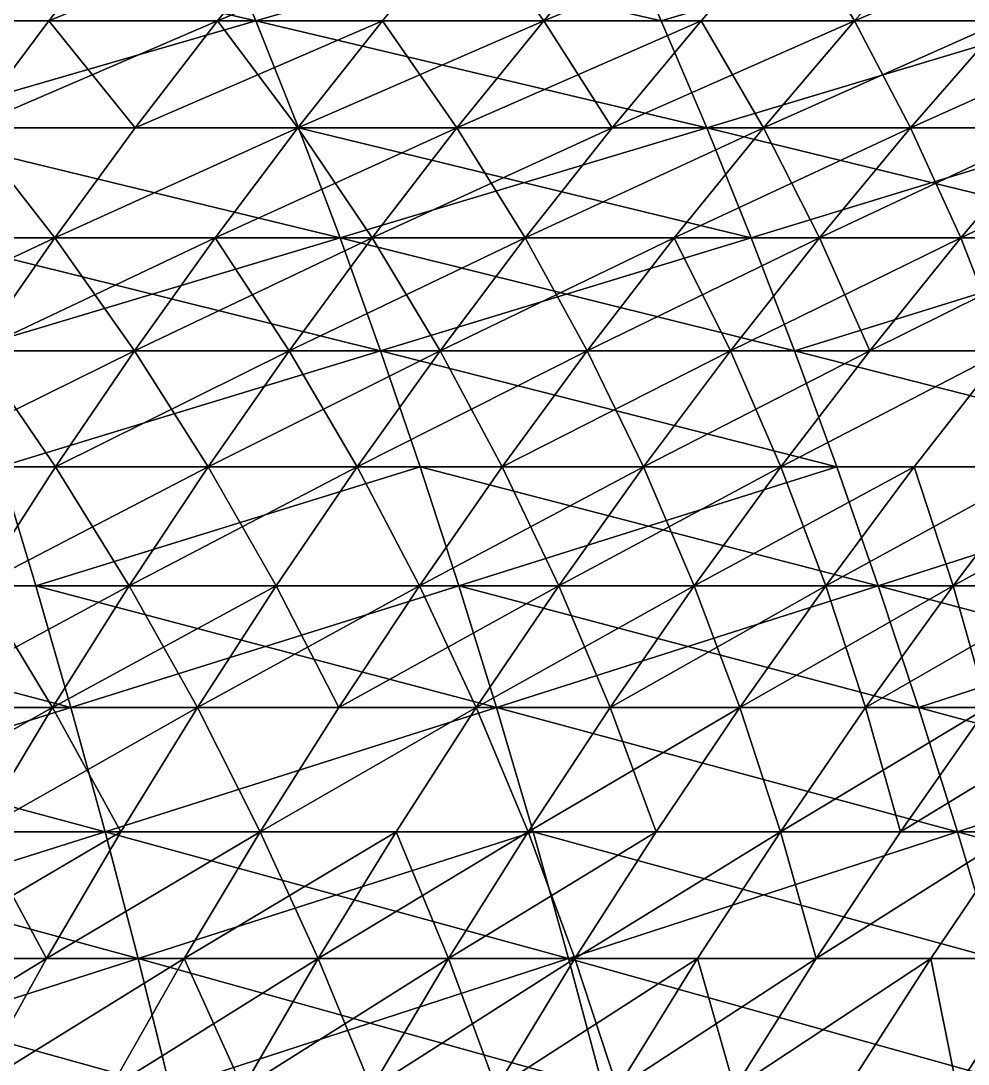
# Model space of a CAD drawing. Header units: millimetres. Extents: x -3250 to 6200, y -3250 to 3250.
# Drawn here: x 4494.5 to 4609.7, y 486 to 612.8 of the extents above; entities that cross this region are included whole.
import ezdxf

# ---------------------------------------------------------------- set-up
doc = ezdxf.new("R2010")
doc.units = ezdxf.units.MM
doc.header["$MEASUREMENT"] = 0
doc.layers.add('MESH_3D', color=2, linetype='CONTINUOUS')

msp = doc.modelspace()

# ---------------------------------------------------------------- linework, layer by layer
at = {"layer": 'MESH_3D'}
for points in [[(4468.44, 625.47, 810.5), (4517.83, 625.47, 827.78), (4473.35, 612.84, 795.86)], [(4523.11, 612.84, 25886.73), (4468.44, 625.47, 25889.5), (4473.35, 612.84, 25904.14)], [(4517.83, 625.47, 25872.22), (4468.44, 625.47, 25889.5), (4523.11, 612.84, 25886.73)], [(4473.35, 612.84, 795.86), (4517.83, 625.47, 827.78), (4523.11, 612.84, 813.27)], [(4476.97, 612.84, 1951.11), (4497.92, 612.84, 1968.25), (4507.84, 625.47, 1956.43)], [(4476.97, 612.84, 1951.11), (4507.84, 625.47, 1956.43), (4486.59, 625.47, 1939.04)], [(4497.92, 612.84, 1968.25), (4518.44, 612.84, 1985.91), (4528.65, 625.47, 1974.33)], [(4497.92, 612.84, 1968.25), (4528.65, 625.47, 1974.33), (4507.84, 625.47, 1956.43)], [(4517.83, 625.47, 827.78), (4566.77, 625.47, 846.29), (4572.41, 612.84, 831.92)], [(4517.83, 625.47, 827.78), (4572.41, 612.84, 831.92), (4523.11, 612.84, 813.27)], [(4566.77, 625.47, 25853.71), (4517.83, 625.47, 25872.22), (4523.11, 612.84, 25886.73)], [(4518.44, 612.84, 1985.91), (4549.01, 625.47, 1992.76), (4528.65, 625.47, 1974.33)], [(4518.44, 612.84, 1985.91), (4538.51, 612.84, 2004.07), (4549.01, 625.47, 1992.76)], [(4566.77, 625.47, 25853.71), (4523.11, 612.84, 25886.73), (4572.41, 612.84, 25868.08)], [(4538.51, 612.84, 2004.07), (4558.12, 612.84, 2022.73), (4549.01, 625.47, 1992.76)], [(4549.01, 625.47, 1992.76), (4558.12, 612.84, 2022.73), (4568.9, 625.47, 2011.68)], [(4558.12, 612.84, 2022.73), (4588.32, 625.47, 2031.1), (4568.9, 625.47, 2011.68)], [(4558.12, 612.84, 2022.73), (4577.27, 612.84, 2041.88), (4588.32, 625.47, 2031.1)], [(4566.77, 625.47, 846.29), (4621.24, 612.84, 851.79), (4572.41, 612.84, 831.92)], [(4566.77, 625.47, 846.29), (4615.24, 625.47, 866.01), (4621.24, 612.84, 851.79)], [(4615.24, 625.47, 25833.99), (4566.77, 625.47, 25853.71), (4572.41, 612.84, 25868.08)], [(4615.24, 625.47, 25833.99), (4572.41, 612.84, 25868.08), (4621.24, 612.84, 25848.21)], [(4577.27, 612.84, 2041.88), (4595.93, 612.84, 2061.49), (4588.32, 625.47, 2031.1)], [(4588.32, 625.47, 2031.1), (4595.93, 612.84, 2061.49), (4607.24, 625.47, 2050.99)], [(4595.93, 612.84, 2061.49), (4625.67, 625.47, 2071.35), (4607.24, 625.47, 2050.99)], [(4595.93, 612.84, 2061.49), (4614.09, 612.84, 2081.56), (4625.67, 625.47, 2071.35)], [(4473.35, 612.84, 795.86), (4523.11, 612.84, 813.27), (4478.17, 599.82, 781.53)], [(4523.11, 612.84, 25886.73), (4473.35, 612.84, 25904.14), (4478.17, 599.82, 25918.47)], [(4476.97, 612.84, 1951.11), (4488.2, 599.82, 1979.83), (4497.92, 612.84, 1968.25)], [(4488.2, 599.82, 24720.17), (4476.97, 612.84, 24748.89), (4497.92, 612.84, 24731.75)], [(4478.17, 599.82, 781.53), (4523.11, 612.84, 813.27), (4528.28, 599.82, 799.07)], [(4523.11, 612.84, 25886.73), (4478.17, 599.82, 25918.47), (4528.28, 599.82, 25900.93)], [(4488.2, 599.82, 1979.83), (4518.44, 612.84, 1985.91), (4497.92, 612.84, 1968.25)], [(4488.2, 599.82, 1979.83), (4508.43, 599.82, 1997.25), (4518.44, 612.84, 1985.91)], [(4508.43, 599.82, 24702.75), (4488.2, 599.82, 24720.17), (4497.92, 612.84, 24731.75)], [(4508.43, 599.82, 24702.75), (4497.92, 612.84, 24731.75), (4518.44, 612.84, 24714.09)], [(4508.43, 599.82, 1997.25), (4528.23, 599.82, 2015.16), (4538.51, 612.84, 2004.07)], [(4508.43, 599.82, 1997.25), (4538.51, 612.84, 2004.07), (4518.44, 612.84, 1985.91)], [(4528.23, 599.82, 24684.84), (4508.43, 599.82, 24702.75), (4518.44, 612.84, 24714.09)], [(4528.23, 599.82, 24684.84), (4518.44, 612.84, 24714.09), (4538.51, 612.84, 24695.93)], [(4523.11, 612.84, 813.27), (4577.94, 599.82, 817.85), (4528.28, 599.82, 799.07)], [(4523.11, 612.84, 813.27), (4572.41, 612.84, 831.92), (4577.94, 599.82, 817.85)], [(4577.94, 599.82, 25882.15), (4523.11, 612.84, 25886.73), (4528.28, 599.82, 25900.93)], [(4572.41, 612.84, 25868.08), (4523.11, 612.84, 25886.73), (4577.94, 599.82, 25882.15)], [(4528.23, 599.82, 2015.16), (4547.57, 599.82, 2033.56), (4558.12, 612.84, 2022.73)], [(4528.23, 599.82, 2015.16), (4558.12, 612.84, 2022.73), (4538.51, 612.84, 2004.07)], [(4547.57, 599.82, 24666.44), (4528.23, 599.82, 24684.84), (4538.51, 612.84, 24695.93)], [(4547.57, 599.82, 24666.44), (4538.51, 612.84, 24695.93), (4558.12, 612.84, 24677.27)], [(4547.57, 599.82, 2033.56), (4577.27, 612.84, 2041.88), (4558.12, 612.84, 2022.73)], [(4547.57, 599.82, 2033.56), (4566.44, 599.82, 2052.43), (4577.27, 612.84, 2041.88)], [(4566.44, 599.82, 24647.57), (4547.57, 599.82, 24666.44), (4558.12, 612.84, 24677.27)], [(4566.44, 599.82, 24647.57), (4558.12, 612.84, 24677.27), (4577.27, 612.84, 24658.12)], [(4566.44, 599.82, 2052.43), (4584.84, 599.82, 2071.77), (4577.27, 612.84, 2041.88)], [(4595.93, 612.84, 24638.51), (4566.44, 599.82, 24647.57), (4577.27, 612.84, 24658.12)], [(4584.84, 599.82, 24628.23), (4566.44, 599.82, 24647.57), (4595.93, 612.84, 24638.51)], [(4572.41, 612.84, 831.92), (4621.24, 612.84, 851.79), (4577.94, 599.82, 817.85)], [(4621.24, 612.84, 25848.21), (4572.41, 612.84, 25868.08), (4577.94, 599.82, 25882.15)], [(4577.27, 612.84, 2041.88), (4584.84, 599.82, 2071.77), (4595.93, 612.84, 2061.49)], [(4577.94, 599.82, 817.85), (4621.24, 612.84, 851.79), (4627.11, 599.82, 837.86)], [(4621.24, 612.84, 25848.21), (4577.94, 599.82, 25882.15), (4627.11, 599.82, 25862.14)], [(4584.84, 599.82, 2071.77), (4614.09, 612.84, 2081.56), (4595.93, 612.84, 2061.49)], [(4584.84, 599.82, 2071.77), (4602.75, 599.82, 2091.57), (4614.09, 612.84, 2081.56)], [(4602.75, 599.82, 24608.43), (4584.84, 599.82, 24628.23), (4595.93, 612.84, 24638.51)], [(4602.75, 599.82, 24608.43), (4595.93, 612.84, 24638.51), (4614.09, 612.84, 24618.44)], [(4602.75, 599.82, 2091.57), (4631.75, 612.84, 2102.08), (4614.09, 612.84, 2081.56)], [(4602.75, 599.82, 2091.57), (4620.17, 599.82, 2111.8), (4631.75, 612.84, 2102.08)], [(4620.17, 599.82, 24588.2), (4602.75, 599.82, 24608.43), (4614.09, 612.84, 24618.44)], [(4478.17, 599.82, 781.53), (4533.34, 586.44, 785.17), (4482.88, 586.44, 767.51)], [(4478.17, 599.82, 781.53), (4528.28, 599.82, 799.07), (4533.34, 586.44, 785.17)], [(4533.34, 586.44, 25914.83), (4478.17, 599.82, 25918.47), (4482.88, 586.44, 25932.49)], [(4528.28, 599.82, 25900.93), (4478.17, 599.82, 25918.47), (4533.34, 586.44, 25914.83)], [(4478.69, 586.44, 1991.16), (4498.65, 586.44, 2008.33), (4488.2, 599.82, 1979.83)], [(4498.65, 586.44, 24691.67), (4478.69, 586.44, 24708.84), (4488.2, 599.82, 24720.17)], [(4488.2, 599.82, 1979.83), (4498.65, 586.44, 2008.33), (4508.43, 599.82, 1997.25)], [(4498.65, 586.44, 24691.67), (4488.2, 599.82, 24720.17), (4508.43, 599.82, 24702.75)], [(4498.65, 586.44, 2008.33), (4518.17, 586.44, 2026), (4528.23, 599.82, 2015.16)], [(4498.65, 586.44, 2008.33), (4528.23, 599.82, 2015.16), (4508.43, 599.82, 1997.25)], [(4528.23, 599.82, 24684.84), (4498.65, 586.44, 24691.67), (4508.43, 599.82, 24702.75)], [(4518.17, 586.44, 24674), (4498.65, 586.44, 24691.67), (4528.23, 599.82, 24684.84)], [(4518.17, 586.44, 2026), (4547.57, 599.82, 2033.56), (4528.23, 599.82, 2015.16)], [(4518.17, 586.44, 2026), (4537.24, 586.44, 2044.14), (4547.57, 599.82, 2033.56)], [(4537.24, 586.44, 24655.86), (4518.17, 586.44, 24674), (4528.23, 599.82, 24684.84)], [(4537.24, 586.44, 24655.86), (4528.23, 599.82, 24684.84), (4547.57, 599.82, 24666.44)], [(4528.28, 599.82, 799.07), (4577.94, 599.82, 817.85), (4583.34, 586.44, 804.08)], [(4528.28, 599.82, 799.07), (4583.34, 586.44, 804.08), (4533.34, 586.44, 785.17)], [(4577.94, 599.82, 25882.15), (4528.28, 599.82, 25900.93), (4533.34, 586.44, 25914.83)], [(4577.94, 599.82, 25882.15), (4533.34, 586.44, 25914.83), (4583.34, 586.44, 25895.92)], [(4537.24, 586.44, 2044.14), (4555.86, 586.44, 2062.76), (4547.57, 599.82, 2033.56)], [(4566.44, 599.82, 24647.57), (4537.24, 586.44, 24655.86), (4547.57, 599.82, 24666.44)], [(4555.86, 586.44, 24637.24), (4537.24, 586.44, 24655.86), (4566.44, 599.82, 24647.57)], [(4547.57, 599.82, 2033.56), (4555.86, 586.44, 2062.76), (4566.44, 599.82, 2052.43)], [(4555.86, 586.44, 2062.76), (4584.84, 599.82, 2071.77), (4566.44, 599.82, 2052.43)], [(4555.86, 586.44, 2062.76), (4574, 586.44, 2081.83), (4584.84, 599.82, 2071.77)], [(4584.84, 599.82, 24628.23), (4555.86, 586.44, 24637.24), (4566.44, 599.82, 24647.57)], [(4574, 586.44, 24618.17), (4555.86, 586.44, 24637.24), (4584.84, 599.82, 24628.23)], [(4574, 586.44, 2081.83), (4602.75, 599.82, 2091.57), (4584.84, 599.82, 2071.77)], [(4574, 586.44, 2081.83), (4591.67, 586.44, 2101.35), (4602.75, 599.82, 2091.57)], [(4591.67, 586.44, 24598.65), (4574, 586.44, 24618.17), (4584.84, 599.82, 24628.23)], [(4577.94, 599.82, 817.85), (4627.11, 599.82, 837.86), (4632.86, 586.44, 824.23)], [(4577.94, 599.82, 817.85), (4632.86, 586.44, 824.23), (4583.34, 586.44, 804.08)], [(4627.11, 599.82, 25862.14), (4577.94, 599.82, 25882.15), (4583.34, 586.44, 25895.92)], [(4627.11, 599.82, 25862.14), (4583.34, 586.44, 25895.92), (4632.86, 586.44, 25875.77)], [(4591.67, 586.44, 24598.65), (4584.84, 599.82, 24628.23), (4602.75, 599.82, 24608.43)], [(4591.67, 586.44, 2101.35), (4608.84, 586.44, 2121.31), (4602.75, 599.82, 2091.57)], [(4620.17, 599.82, 24588.2), (4591.67, 586.44, 24598.65), (4602.75, 599.82, 24608.43)], [(4608.84, 586.44, 24578.69), (4591.67, 586.44, 24598.65), (4620.17, 599.82, 24588.2)], [(4602.75, 599.82, 2091.57), (4608.84, 586.44, 2121.31), (4620.17, 599.82, 2111.8)], [(4608.84, 586.44, 2121.31), (4637.07, 599.82, 2132.46), (4620.17, 599.82, 2111.8)], [(4608.84, 586.44, 2121.31), (4625.51, 586.44, 2141.68), (4637.07, 599.82, 2132.46)], [(4625.51, 586.44, 24558.32), (4608.84, 586.44, 24578.69), (4620.17, 599.82, 24588.2)], [(4469.41, 572.69, 2002.23), (4489.09, 572.69, 2019.17), (4498.65, 586.44, 2008.33)], [(4469.41, 572.69, 2002.23), (4498.65, 586.44, 2008.33), (4478.69, 586.44, 1991.16)], [(4489.09, 572.69, 24680.83), (4478.69, 586.44, 24708.84), (4498.65, 586.44, 24691.67)], [(4482.88, 586.44, 767.51), (4538.28, 572.69, 771.59), (4487.48, 572.69, 753.81)], [(4482.88, 586.44, 767.51), (4533.34, 586.44, 785.17), (4538.28, 572.69, 771.59)], [(4533.34, 586.44, 25914.83), (4482.88, 586.44, 25932.49), (4487.48, 572.69, 25946.19)], [(4533.34, 586.44, 25914.83), (4487.48, 572.69, 25946.19), (4538.28, 572.69, 25928.41)], [(4489.09, 572.69, 2019.17), (4518.17, 586.44, 2026), (4498.65, 586.44, 2008.33)], [(4489.09, 572.69, 2019.17), (4508.34, 572.69, 2036.59), (4518.17, 586.44, 2026)], [(4508.34, 572.69, 24663.41), (4489.09, 572.69, 24680.83), (4498.65, 586.44, 24691.67)], [(4508.34, 572.69, 24663.41), (4498.65, 586.44, 24691.67), (4518.17, 586.44, 24674)], [(4508.34, 572.69, 2036.59), (4537.24, 586.44, 2044.14), (4518.17, 586.44, 2026)], [(4508.34, 572.69, 2036.59), (4527.15, 572.69, 2054.49), (4537.24, 586.44, 2044.14)], [(4527.15, 572.69, 24645.51), (4508.34, 572.69, 24663.41), (4518.17, 586.44, 24674)], [(4527.15, 572.69, 24645.51), (4518.17, 586.44, 24674), (4537.24, 586.44, 24655.86)], [(4527.15, 572.69, 2054.49), (4555.86, 586.44, 2062.76), (4537.24, 586.44, 2044.14)], [(4527.15, 572.69, 2054.49), (4545.51, 572.69, 2072.85), (4555.86, 586.44, 2062.76)], [(4545.51, 572.69, 24627.15), (4527.15, 572.69, 24645.51), (4537.24, 586.44, 24655.86)], [(4533.34, 586.44, 785.17), (4583.34, 586.44, 804.08), (4588.62, 572.69, 790.63)], [(4533.34, 586.44, 785.17), (4588.62, 572.69, 790.63), (4538.28, 572.69, 771.59)], [(4583.34, 586.44, 25895.92), (4533.34, 586.44, 25914.83), (4538.28, 572.69, 25928.41)], [(4545.51, 572.69, 24627.15), (4537.24, 586.44, 24655.86), (4555.86, 586.44, 24637.24)], [(4583.34, 586.44, 25895.92), (4538.28, 572.69, 25928.41), (4588.62, 572.69, 25909.37)], [(4545.51, 572.69, 2072.85), (4574, 586.44, 2081.83), (4555.86, 586.44, 2062.76)], [(4545.51, 572.69, 2072.85), (4563.41, 572.69, 2091.66), (4574, 586.44, 2081.83)], [(4563.41, 572.69, 24608.34), (4545.51, 572.69, 24627.15), (4555.86, 586.44, 24637.24)], [(4563.41, 572.69, 24608.34), (4555.86, 586.44, 24637.24), (4574, 586.44, 24618.17)], [(4563.41, 572.69, 2091.66), (4591.67, 586.44, 2101.35), (4574, 586.44, 2081.83)], [(4563.41, 572.69, 2091.66), (4580.83, 572.69, 2110.91), (4591.67, 586.44, 2101.35)], [(4580.83, 572.69, 24589.09), (4563.41, 572.69, 24608.34), (4574, 586.44, 24618.17)], [(4580.83, 572.69, 24589.09), (4574, 586.44, 24618.17), (4591.67, 586.44, 24598.65)], [(4580.83, 572.69, 2110.91), (4597.77, 572.69, 2130.59), (4608.84, 586.44, 2121.31)], [(4580.83, 572.69, 2110.91), (4608.84, 586.44, 2121.31), (4591.67, 586.44, 2101.35)], [(4597.77, 572.69, 24569.41), (4580.83, 572.69, 24589.09), (4591.67, 586.44, 24598.65)], [(4583.34, 586.44, 804.08), (4632.86, 586.44, 824.23), (4588.62, 572.69, 790.63)], [(4632.86, 586.44, 25875.77), (4583.34, 586.44, 25895.92), (4588.62, 572.69, 25909.37)], [(4588.62, 572.69, 790.63), (4632.86, 586.44, 824.23), (4638.47, 572.69, 810.91)], [(4632.86, 586.44, 25875.77), (4588.62, 572.69, 25909.37), (4638.47, 572.69, 25889.09)], [(4597.77, 572.69, 24569.41), (4591.67, 586.44, 24598.65), (4608.84, 586.44, 24578.69)], [(4597.77, 572.69, 2130.59), (4625.51, 586.44, 2141.68), (4608.84, 586.44, 2121.31)], [(4597.77, 572.69, 2130.59), (4614.21, 572.69, 2150.69), (4625.51, 586.44, 2141.68)], [(4614.21, 572.69, 24549.31), (4597.77, 572.69, 24569.41), (4608.84, 586.44, 24578.69)], [(4614.21, 572.69, 24549.31), (4608.84, 586.44, 24578.69), (4625.51, 586.44, 24558.32)], [(4479.75, 558.59, 2029.74), (4498.75, 558.59, 2046.93), (4489.09, 572.69, 2019.17)], [(4508.34, 572.69, 24663.41), (4479.75, 558.59, 24670.26), (4489.09, 572.69, 24680.83)], [(4498.75, 558.59, 24653.07), (4479.75, 558.59, 24670.26), (4508.34, 572.69, 24663.41)], [(4487.48, 572.69, 753.81), (4538.28, 572.69, 771.59), (4491.97, 558.59, 740.44)], [(4538.28, 572.69, 25928.41), (4487.48, 572.69, 25946.19), (4491.97, 558.59, 25959.56)], [(4489.09, 572.69, 2019.17), (4498.75, 558.59, 2046.93), (4508.34, 572.69, 2036.59)], [(4491.97, 558.59, 740.44), (4538.28, 572.69, 771.59), (4543.1, 558.59, 758.34)], [(4538.28, 572.69, 25928.41), (4491.97, 558.59, 25959.56), (4543.1, 558.59, 25941.66)], [(4498.75, 558.59, 2046.93), (4527.15, 572.69, 2054.49), (4508.34, 572.69, 2036.59)], [(4498.75, 558.59, 2046.93), (4517.3, 558.59, 2064.59), (4527.15, 572.69, 2054.49)], [(4517.3, 558.59, 24635.41), (4498.75, 558.59, 24653.07), (4508.34, 572.69, 24663.41)], [(4517.3, 558.59, 24635.41), (4508.34, 572.69, 24663.41), (4527.15, 572.69, 24645.51)], [(4517.3, 558.59, 2064.59), (4535.41, 558.59, 2082.7), (4527.15, 572.69, 2054.49)], [(4545.51, 572.69, 24627.15), (4517.3, 558.59, 24635.41), (4527.15, 572.69, 24645.51)], [(4535.41, 558.59, 24617.3), (4517.3, 558.59, 24635.41), (4545.51, 572.69, 24627.15)], [(4527.15, 572.69, 2054.49), (4535.41, 558.59, 2082.7), (4545.51, 572.69, 2072.85)], [(4535.41, 558.59, 2082.7), (4553.07, 558.59, 2101.25), (4545.51, 572.69, 2072.85)], [(4563.41, 572.69, 24608.34), (4535.41, 558.59, 24617.3), (4545.51, 572.69, 24627.15)], [(4553.07, 558.59, 24598.75), (4535.41, 558.59, 24617.3), (4563.41, 572.69, 24608.34)], [(4538.28, 572.69, 771.59), (4593.77, 558.59, 777.5), (4543.1, 558.59, 758.34)], [(4538.28, 572.69, 771.59), (4588.62, 572.69, 790.63), (4593.77, 558.59, 777.5)], [(4593.77, 558.59, 25922.5), (4538.28, 572.69, 25928.41), (4543.1, 558.59, 25941.66)], [(4588.62, 572.69, 25909.37), (4538.28, 572.69, 25928.41), (4593.77, 558.59, 25922.5)], [(4545.51, 572.69, 2072.85), (4553.07, 558.59, 2101.25), (4563.41, 572.69, 2091.66)], [(4553.07, 558.59, 2101.25), (4570.26, 558.59, 2120.25), (4580.83, 572.69, 2110.91)], [(4553.07, 558.59, 2101.25), (4580.83, 572.69, 2110.91), (4563.41, 572.69, 2091.66)], [(4570.26, 558.59, 24579.75), (4553.07, 558.59, 24598.75), (4563.41, 572.69, 24608.34)], [(4570.26, 558.59, 24579.75), (4563.41, 572.69, 24608.34), (4580.83, 572.69, 24589.09)], [(4570.26, 558.59, 2120.25), (4586.96, 558.59, 2139.66), (4580.83, 572.69, 2110.91)], [(4597.77, 572.69, 24569.41), (4570.26, 558.59, 24579.75), (4580.83, 572.69, 24589.09)], [(4586.96, 558.59, 24560.34), (4570.26, 558.59, 24579.75), (4597.77, 572.69, 24569.41)], [(4580.83, 572.69, 2110.91), (4586.96, 558.59, 2139.66), (4597.77, 572.69, 2130.59)], [(4586.96, 558.59, 2139.66), (4603.18, 558.59, 2159.48), (4614.21, 572.69, 2150.69)], [(4586.96, 558.59, 2139.66), (4614.21, 572.69, 2150.69), (4597.77, 572.69, 2130.59)], [(4614.21, 572.69, 24549.31), (4586.96, 558.59, 24560.34), (4597.77, 572.69, 24569.41)], [(4603.18, 558.59, 24540.52), (4586.96, 558.59, 24560.34), (4614.21, 572.69, 24549.31)], [(4588.62, 572.69, 790.63), (4643.95, 558.59, 797.91), (4593.77, 558.59, 777.5)], [(4588.62, 572.69, 790.63), (4638.47, 572.69, 810.91), (4643.95, 558.59, 797.91)], [(4643.95, 558.59, 25902.09), (4588.62, 572.69, 25909.37), (4593.77, 558.59, 25922.5)], [(4638.47, 572.69, 25889.09), (4588.62, 572.69, 25909.37), (4643.95, 558.59, 25902.09)], [(4603.18, 558.59, 2159.48), (4618.9, 558.59, 2179.71), (4614.21, 572.69, 2150.69)], [(4618.9, 558.59, 24520.29), (4603.18, 558.59, 24540.52), (4614.21, 572.69, 24549.31)], [(4444.46, 544.14, 710.7), (4491.97, 558.59, 740.44), (4496.35, 544.14, 727.41)], [(4491.97, 558.59, 25959.56), (4444.46, 544.14, 25989.3), (4496.35, 544.14, 25972.59)], [(4479.75, 558.59, 2029.74), (4489.39, 544.14, 2057.01), (4498.75, 558.59, 2046.93)], [(4489.39, 544.14, 24642.99), (4479.75, 558.59, 24670.26), (4498.75, 558.59, 24653.07)], [(4489.39, 544.14, 2057.01), (4507.7, 544.14, 2074.43), (4517.3, 558.59, 2064.59)], [(4489.39, 544.14, 2057.01), (4517.3, 558.59, 2064.59), (4498.75, 558.59, 2046.93)], [(4507.7, 544.14, 24625.57), (4489.39, 544.14, 24642.99), (4498.75, 558.59, 24653.07)], [(4491.97, 558.59, 740.44), (4543.1, 558.59, 758.34), (4496.35, 544.14, 727.41)], [(4543.1, 558.59, 25941.66), (4491.97, 558.59, 25959.56), (4496.35, 544.14, 25972.59)], [(4496.35, 544.14, 727.41), (4543.1, 558.59, 758.34), (4547.81, 544.14, 745.42)], [(4543.1, 558.59, 25941.66), (4496.35, 544.14, 25972.59), (4547.81, 544.14, 25954.58)], [(4507.7, 544.14, 24625.57), (4498.75, 558.59, 24653.07), (4517.3, 558.59, 24635.41)], [(4507.7, 544.14, 2074.43), (4535.41, 558.59, 2082.7), (4517.3, 558.59, 2064.59)], [(4507.7, 544.14, 2074.43), (4525.57, 544.14, 2092.3), (4535.41, 558.59, 2082.7)], [(4525.57, 544.14, 24607.7), (4507.7, 544.14, 24625.57), (4517.3, 558.59, 24635.41)], [(4525.57, 544.14, 24607.7), (4517.3, 558.59, 24635.41), (4535.41, 558.59, 24617.3)], [(4525.57, 544.14, 2092.3), (4542.99, 544.14, 2110.61), (4535.41, 558.59, 2082.7)], [(4542.99, 544.14, 24589.39), (4525.57, 544.14, 24607.7), (4535.41, 558.59, 24617.3)], [(4535.41, 558.59, 2082.7), (4542.99, 544.14, 2110.61), (4553.07, 558.59, 2101.25)], [(4542.99, 544.14, 24589.39), (4535.41, 558.59, 24617.3), (4553.07, 558.59, 24598.75)], [(4542.99, 544.14, 2110.61), (4559.95, 544.14, 2129.34), (4570.26, 558.59, 2120.25)], [(4542.99, 544.14, 2110.61), (4570.26, 558.59, 2120.25), (4553.07, 558.59, 2101.25)], [(4559.95, 544.14, 24570.66), (4542.99, 544.14, 24589.39), (4553.07, 558.59, 24598.75)], [(4543.1, 558.59, 758.34), (4598.8, 544.14, 764.7), (4547.81, 544.14, 745.42)], [(4543.1, 558.59, 758.34), (4593.77, 558.59, 777.5), (4598.8, 544.14, 764.7)], [(4593.77, 558.59, 25922.5), (4543.1, 558.59, 25941.66), (4547.81, 544.14, 25954.58)], [(4593.77, 558.59, 25922.5), (4547.81, 544.14, 25954.58), (4598.8, 544.14, 25935.3)], [(4559.95, 544.14, 24570.66), (4553.07, 558.59, 24598.75), (4570.26, 558.59, 24579.75)], [(4559.95, 544.14, 2129.34), (4576.43, 544.14, 2148.5), (4586.96, 558.59, 2139.66)], [(4559.95, 544.14, 2129.34), (4586.96, 558.59, 2139.66), (4570.26, 558.59, 2120.25)], [(4576.43, 544.14, 24551.5), (4559.95, 544.14, 24570.66), (4570.26, 558.59, 24579.75)], [(4576.43, 544.14, 24551.5), (4570.26, 558.59, 24579.75), (4586.96, 558.59, 24560.34)], [(4576.43, 544.14, 2148.5), (4592.43, 544.14, 2168.06), (4603.18, 558.59, 2159.48)], [(4576.43, 544.14, 2148.5), (4603.18, 558.59, 2159.48), (4586.96, 558.59, 2139.66)], [(4592.43, 544.14, 24531.94), (4576.43, 544.14, 24551.5), (4586.96, 558.59, 24560.34)], [(4592.43, 544.14, 24531.94), (4586.96, 558.59, 24560.34), (4603.18, 558.59, 24540.52)], [(4592.43, 544.14, 2168.06), (4618.9, 558.59, 2179.71), (4603.18, 558.59, 2159.48)], [(4592.43, 544.14, 2168.06), (4607.94, 544.14, 2188.01), (4618.9, 558.59, 2179.71)], [(4607.94, 544.14, 24511.99), (4592.43, 544.14, 24531.94), (4603.18, 558.59, 24540.52)], [(4593.77, 558.59, 777.5), (4643.95, 558.59, 797.91), (4598.8, 544.14, 764.7)], [(4643.95, 558.59, 25902.09), (4593.77, 558.59, 25922.5), (4598.8, 544.14, 25935.3)], [(4598.8, 544.14, 764.7), (4643.95, 558.59, 797.91), (4649.29, 544.14, 785.25)], [(4643.95, 558.59, 25902.09), (4598.8, 544.14, 25935.3), (4649.29, 544.14, 25914.75)], [(4607.94, 544.14, 24511.99), (4603.18, 558.59, 24540.52), (4618.9, 558.59, 24520.29)], [(4607.94, 544.14, 2188.01), (4634.11, 558.59, 2200.32), (4618.9, 558.59, 2179.71)], [(4607.94, 544.14, 2188.01), (4622.95, 544.14, 2208.34), (4634.11, 558.59, 2200.32)], [(4622.95, 544.14, 24491.66), (4607.94, 544.14, 24511.99), (4618.9, 558.59, 24520.29)], [(4444.46, 544.14, 710.7), (4500.61, 529.35, 714.73), (4448.41, 529.35, 697.91)], [(4444.46, 544.14, 710.7), (4496.35, 544.14, 727.41), (4500.61, 529.35, 714.73)], [(4500.61, 529.35, 25985.27), (4444.46, 544.14, 25989.3), (4448.41, 529.35, 26002.09)], [(4496.35, 544.14, 25972.59), (4444.46, 544.14, 25989.3), (4500.61, 529.35, 25985.27)], [(4480.29, 529.35, 2066.82), (4498.36, 529.35, 2084.01), (4507.7, 544.14, 2074.43)], [(4480.29, 529.35, 2066.82), (4507.7, 544.14, 2074.43), (4489.39, 544.14, 2057.01)], [(4498.36, 529.35, 24615.99), (4480.29, 529.35, 24633.18), (4489.39, 544.14, 24642.99)], [(4498.36, 529.35, 24615.99), (4489.39, 544.14, 24642.99), (4507.7, 544.14, 24625.57)], [(4496.35, 544.14, 727.41), (4547.81, 544.14, 745.42), (4552.38, 529.35, 732.84)], [(4496.35, 544.14, 727.41), (4552.38, 529.35, 732.84), (4500.61, 529.35, 714.73)], [(4547.81, 544.14, 25954.58), (4496.35, 544.14, 25972.59), (4500.61, 529.35, 25985.27)], [(4498.36, 529.35, 2084.01), (4515.99, 529.35, 2101.64), (4507.7, 544.14, 2074.43)], [(4525.57, 544.14, 24607.7), (4498.36, 529.35, 24615.99), (4507.7, 544.14, 24625.57)], [(4515.99, 529.35, 24598.36), (4498.36, 529.35, 24615.99), (4525.57, 544.14, 24607.7)], [(4547.81, 544.14, 25954.58), (4500.61, 529.35, 25985.27), (4552.38, 529.35, 25967.16)], [(4507.7, 544.14, 2074.43), (4515.99, 529.35, 2101.64), (4525.57, 544.14, 2092.3)], [(4515.99, 529.35, 2101.64), (4542.99, 544.14, 2110.61), (4525.57, 544.14, 2092.3)], [(4515.99, 529.35, 2101.64), (4533.18, 529.35, 2119.71), (4542.99, 544.14, 2110.61)], [(4533.18, 529.35, 24580.29), (4515.99, 529.35, 24598.36), (4525.57, 544.14, 24607.7)], [(4533.18, 529.35, 24580.29), (4525.57, 544.14, 24607.7), (4542.99, 544.14, 24589.39)], [(4533.18, 529.35, 2119.71), (4559.95, 544.14, 2129.34), (4542.99, 544.14, 2110.61)], [(4533.18, 529.35, 2119.71), (4549.91, 529.35, 2138.2), (4559.95, 544.14, 2129.34)], [(4549.91, 529.35, 24561.8), (4533.18, 529.35, 24580.29), (4542.99, 544.14, 24589.39)], [(4549.91, 529.35, 24561.8), (4542.99, 544.14, 24589.39), (4559.95, 544.14, 24570.66)], [(4547.81, 544.14, 745.42), (4598.8, 544.14, 764.7), (4603.69, 529.35, 752.24)], [(4547.81, 544.14, 745.42), (4603.69, 529.35, 752.24), (4552.38, 529.35, 732.84)], [(4598.8, 544.14, 25935.3), (4547.81, 544.14, 25954.58), (4552.38, 529.35, 25967.16)], [(4549.91, 529.35, 2138.2), (4566.18, 529.35, 2157.1), (4559.95, 544.14, 2129.34)], [(4576.43, 544.14, 24551.5), (4549.91, 529.35, 24561.8), (4559.95, 544.14, 24570.66)], [(4566.18, 529.35, 24542.9), (4549.91, 529.35, 24561.8), (4576.43, 544.14, 24551.5)], [(4598.8, 544.14, 25935.3), (4552.38, 529.35, 25967.16), (4603.69, 529.35, 25947.76)], [(4559.95, 544.14, 2129.34), (4566.18, 529.35, 2157.1), (4576.43, 544.14, 2148.5)], [(4566.18, 529.35, 2157.1), (4592.43, 544.14, 2168.06), (4576.43, 544.14, 2148.5)], [(4566.18, 529.35, 2157.1), (4581.97, 529.35, 2176.4), (4592.43, 544.14, 2168.06)], [(4581.97, 529.35, 24523.6), (4566.18, 529.35, 24542.9), (4576.43, 544.14, 24551.5)], [(4581.97, 529.35, 24523.6), (4576.43, 544.14, 24551.5), (4592.43, 544.14, 24531.94)], [(4581.97, 529.35, 2176.4), (4597.27, 529.35, 2196.09), (4592.43, 544.14, 2168.06)], [(4607.94, 544.14, 24511.99), (4581.97, 529.35, 24523.6), (4592.43, 544.14, 24531.94)], [(4597.27, 529.35, 24503.91), (4581.97, 529.35, 24523.6), (4607.94, 544.14, 24511.99)], [(4592.43, 544.14, 2168.06), (4597.27, 529.35, 2196.09), (4607.94, 544.14, 2188.01)], [(4597.27, 529.35, 2196.09), (4612.08, 529.35, 2216.15), (4622.95, 544.14, 2208.34)], [(4597.27, 529.35, 2196.09), (4622.95, 544.14, 2208.34), (4607.94, 544.14, 2188.01)], [(4612.08, 529.35, 24483.85), (4597.27, 529.35, 24503.91), (4607.94, 544.14, 24511.99)], [(4598.8, 544.14, 764.7), (4654.49, 529.35, 772.91), (4603.69, 529.35, 752.24)], [(4598.8, 544.14, 764.7), (4649.29, 544.14, 785.25), (4654.49, 529.35, 772.91)], [(4649.29, 544.14, 25914.75), (4598.8, 544.14, 25935.3), (4603.69, 529.35, 25947.76)], [(4649.29, 544.14, 25914.75), (4603.69, 529.35, 25947.76), (4654.49, 529.35, 25927.09)], [(4612.08, 529.35, 24483.85), (4607.94, 544.14, 24511.99), (4622.95, 544.14, 24491.66)], [(4448.41, 529.35, 697.91), (4504.76, 514.23, 702.39), (4452.24, 514.23, 685.47)], [(4448.41, 529.35, 697.91), (4500.61, 529.35, 714.73), (4504.76, 514.23, 702.39)], [(4500.61, 529.35, 25985.27), (4448.41, 529.35, 26002.09), (4452.24, 514.23, 26014.53)], [(4500.61, 529.35, 25985.27), (4452.24, 514.23, 26014.53), (4504.76, 514.23, 25997.61)], [(4471.44, 514.23, 2076.36), (4489.27, 514.23, 2093.32), (4498.36, 529.35, 2084.01)], [(4471.44, 514.23, 2076.36), (4498.36, 529.35, 2084.01), (4480.29, 529.35, 2066.82)], [(4489.27, 514.23, 24606.68), (4480.29, 529.35, 24633.18), (4498.36, 529.35, 24615.99)], [(4489.27, 514.23, 2093.32), (4506.68, 514.23, 2110.73), (4515.99, 529.35, 2101.64)], [(4489.27, 514.23, 2093.32), (4515.99, 529.35, 2101.64), (4498.36, 529.35, 2084.01)], [(4506.68, 514.23, 24589.27), (4489.27, 514.23, 24606.68), (4498.36, 529.35, 24615.99)], [(4506.68, 514.23, 24589.27), (4498.36, 529.35, 24615.99), (4515.99, 529.35, 24598.36)], [(4500.61, 529.35, 714.73), (4552.38, 529.35, 732.84), (4504.76, 514.23, 702.39)], [(4552.38, 529.35, 25967.16), (4500.61, 529.35, 25985.27), (4504.76, 514.23, 25997.61)], [(4504.76, 514.23, 702.39), (4552.38, 529.35, 732.84), (4556.83, 514.23, 720.61)], [(4552.38, 529.35, 25967.16), (4504.76, 514.23, 25997.61), (4556.83, 514.23, 25979.39)], [(4506.68, 514.23, 2110.73), (4523.64, 514.23, 2128.56), (4515.99, 529.35, 2101.64)], [(4523.64, 514.23, 24571.44), (4506.68, 514.23, 24589.27), (4515.99, 529.35, 24598.36)], [(4515.99, 529.35, 2101.64), (4523.64, 514.23, 2128.56), (4533.18, 529.35, 2119.71)], [(4523.64, 514.23, 24571.44), (4515.99, 529.35, 24598.36), (4533.18, 529.35, 24580.29)], [(4523.64, 514.23, 2128.56), (4549.91, 529.35, 2138.2), (4533.18, 529.35, 2119.71)], [(4523.64, 514.23, 2128.56), (4540.16, 514.23, 2146.81), (4549.91, 529.35, 2138.2)], [(4549.91, 529.35, 24561.8), (4523.64, 514.23, 24571.44), (4533.18, 529.35, 24580.29)], [(4540.16, 514.23, 24553.19), (4523.64, 514.23, 24571.44), (4549.91, 529.35, 24561.8)], [(4540.16, 514.23, 2146.81), (4556.21, 514.23, 2165.46), (4549.91, 529.35, 2138.2)], [(4556.21, 514.23, 24534.54), (4540.16, 514.23, 24553.19), (4549.91, 529.35, 24561.8)], [(4549.91, 529.35, 2138.2), (4556.21, 514.23, 2165.46), (4566.18, 529.35, 2157.1)], [(4556.21, 514.23, 24534.54), (4549.91, 529.35, 24561.8), (4566.18, 529.35, 24542.9)], [(4552.38, 529.35, 732.84), (4603.69, 529.35, 752.24), (4608.44, 514.23, 740.13)], [(4552.38, 529.35, 732.84), (4608.44, 514.23, 740.13), (4556.83, 514.23, 720.61)], [(4608.44, 514.23, 25959.87), (4552.38, 529.35, 25967.16), (4556.83, 514.23, 25979.39)], [(4603.69, 529.35, 25947.76), (4552.38, 529.35, 25967.16), (4608.44, 514.23, 25959.87)], [(4556.21, 514.23, 2165.46), (4581.97, 529.35, 2176.4), (4566.18, 529.35, 2157.1)], [(4556.21, 514.23, 2165.46), (4571.8, 514.23, 2184.51), (4581.97, 529.35, 2176.4)], [(4571.8, 514.23, 24515.49), (4556.21, 514.23, 24534.54), (4566.18, 529.35, 24542.9)], [(4571.8, 514.23, 24515.49), (4566.18, 529.35, 24542.9), (4581.97, 529.35, 24523.6)], [(4571.8, 514.23, 2184.51), (4586.9, 514.23, 2203.95), (4581.97, 529.35, 2176.4)], [(4586.9, 514.23, 24496.05), (4571.8, 514.23, 24515.49), (4581.97, 529.35, 24523.6)], [(4581.97, 529.35, 2176.4), (4586.9, 514.23, 2203.95), (4597.27, 529.35, 2196.09)], [(4586.9, 514.23, 24496.05), (4581.97, 529.35, 24523.6), (4597.27, 529.35, 24503.91)], [(4586.9, 514.23, 2203.95), (4601.52, 514.23, 2223.75), (4612.08, 529.35, 2216.15)], [(4586.9, 514.23, 2203.95), (4612.08, 529.35, 2216.15), (4597.27, 529.35, 2196.09)], [(4601.52, 514.23, 24476.25), (4586.9, 514.23, 24496.05), (4597.27, 529.35, 24503.91)], [(4601.52, 514.23, 24476.25), (4597.27, 529.35, 24503.91), (4612.08, 529.35, 24483.85)], [(4601.52, 514.23, 2223.75), (4615.63, 514.23, 2243.91), (4626.38, 529.35, 2236.58)], [(4601.52, 514.23, 2223.75), (4626.38, 529.35, 2236.58), (4612.08, 529.35, 2216.15)], [(4615.63, 514.23, 24456.09), (4601.52, 514.23, 24476.25), (4612.08, 529.35, 24483.85)], [(4603.69, 529.35, 752.24), (4654.49, 529.35, 772.91), (4608.44, 514.23, 740.13)], [(4659.54, 514.23, 25939.08), (4603.69, 529.35, 25947.76), (4608.44, 514.23, 25959.87)], [(4654.49, 529.35, 25927.09), (4603.69, 529.35, 25947.76), (4659.54, 514.23, 25939.08)], [(4608.44, 514.23, 740.13), (4654.49, 529.35, 772.91), (4659.54, 514.23, 760.92)], [(4452.24, 514.23, 685.47), (4508.78, 498.79, 690.42), (4455.97, 498.79, 673.41)], [(4452.24, 514.23, 685.47), (4504.76, 514.23, 702.39), (4508.78, 498.79, 690.42)], [(4504.76, 514.23, 25997.61), (4452.24, 514.23, 26014.53), (4455.97, 498.79, 26026.59)], [(4504.76, 514.23, 25997.61), (4455.97, 498.79, 26026.59), (4508.78, 498.79, 26009.58)], [(4480.46, 498.79, 2102.36), (4497.64, 498.79, 2119.54), (4506.68, 514.23, 2110.73)], [(4480.46, 498.79, 2102.36), (4506.68, 514.23, 2110.73), (4489.27, 514.23, 2093.32)], [(4497.64, 498.79, 24580.46), (4480.46, 498.79, 24597.64), (4489.27, 514.23, 24606.68)], [(4497.64, 498.79, 24580.46), (4489.27, 514.23, 24606.68), (4506.68, 514.23, 24589.27)], [(4497.64, 498.79, 2119.54), (4514.38, 498.79, 2137.15), (4523.64, 514.23, 2128.56)], [(4497.64, 498.79, 2119.54), (4523.64, 514.23, 2128.56), (4506.68, 514.23, 2110.73)], [(4523.64, 514.23, 24571.44), (4497.64, 498.79, 24580.46), (4506.68, 514.23, 24589.27)], [(4514.38, 498.79, 24562.85), (4497.64, 498.79, 24580.46), (4523.64, 514.23, 24571.44)], [(4504.76, 514.23, 702.39), (4561.15, 498.79, 708.75), (4508.78, 498.79, 690.42)], [(4504.76, 514.23, 702.39), (4556.83, 514.23, 720.61), (4561.15, 498.79, 708.75)], [(4556.83, 514.23, 25979.39), (4504.76, 514.23, 25997.61), (4508.78, 498.79, 26009.58)], [(4556.83, 514.23, 25979.39), (4508.78, 498.79, 26009.58), (4561.15, 498.79, 25991.25)], [(4514.38, 498.79, 2137.15), (4530.69, 498.79, 2155.16), (4540.16, 514.23, 2146.81)], [(4514.38, 498.79, 2137.15), (4540.16, 514.23, 2146.81), (4523.64, 514.23, 2128.56)], [(4530.69, 498.79, 24544.84), (4514.38, 498.79, 24562.85), (4523.64, 514.23, 24571.44)], [(4530.69, 498.79, 24544.84), (4523.64, 514.23, 24571.44), (4540.16, 514.23, 24553.19)], [(4530.69, 498.79, 2155.16), (4546.54, 498.79, 2173.58), (4540.16, 514.23, 2146.81)], [(4556.21, 514.23, 24534.54), (4530.69, 498.79, 24544.84), (4540.16, 514.23, 24553.19)], [(4546.54, 498.79, 24526.42), (4530.69, 498.79, 24544.84), (4556.21, 514.23, 24534.54)], [(4540.16, 514.23, 2146.81), (4546.54, 498.79, 2173.58), (4556.21, 514.23, 2165.46)], [(4546.54, 498.79, 2173.58), (4571.8, 514.23, 2184.51), (4556.21, 514.23, 2165.46)], [(4546.54, 498.79, 2173.58), (4561.92, 498.79, 2192.39), (4571.8, 514.23, 2184.51)], [(4561.92, 498.79, 24507.61), (4546.54, 498.79, 24526.42), (4556.21, 514.23, 24534.54)], [(4561.92, 498.79, 24507.61), (4556.21, 514.23, 24534.54), (4571.8, 514.23, 24515.49)], [(4556.83, 514.23, 720.61), (4608.44, 514.23, 740.13), (4613.05, 498.79, 728.37)], [(4556.83, 514.23, 720.61), (4613.05, 498.79, 728.37), (4561.15, 498.79, 708.75)], [(4608.44, 514.23, 25959.87), (4556.83, 514.23, 25979.39), (4561.15, 498.79, 25991.25)], [(4608.44, 514.23, 25959.87), (4561.15, 498.79, 25991.25), (4613.05, 498.79, 25971.63)], [(4561.92, 498.79, 2192.39), (4576.83, 498.79, 2211.57), (4586.9, 514.23, 2203.95)], [(4561.92, 498.79, 2192.39), (4586.9, 514.23, 2203.95), (4571.8, 514.23, 2184.51)], [(4586.9, 514.23, 24496.05), (4561.92, 498.79, 24507.61), (4571.8, 514.23, 24515.49)], [(4576.83, 498.79, 24488.43), (4561.92, 498.79, 24507.61), (4586.9, 514.23, 24496.05)], [(4576.83, 498.79, 2211.57), (4591.26, 498.79, 2231.12), (4586.9, 514.23, 2203.95)], [(4591.26, 498.79, 24468.88), (4576.83, 498.79, 24488.43), (4586.9, 514.23, 24496.05)], [(4586.9, 514.23, 2203.95), (4591.26, 498.79, 2231.12), (4601.52, 514.23, 2223.75)], [(4591.26, 498.79, 24468.88), (4586.9, 514.23, 24496.05), (4601.52, 514.23, 24476.25)], [(4591.26, 498.79, 2231.12), (4615.63, 514.23, 2243.91), (4601.52, 514.23, 2223.75)], [(4591.26, 498.79, 2231.12), (4605.2, 498.79, 2251.02), (4615.63, 514.23, 2243.91)], [(4615.63, 514.23, 24456.09), (4591.26, 498.79, 24468.88), (4601.52, 514.23, 24476.25)], [(4605.2, 498.79, 24448.98), (4591.26, 498.79, 24468.88), (4615.63, 514.23, 24456.09)], [(4605.2, 498.79, 2251.02), (4618.63, 498.79, 2271.27), (4615.63, 514.23, 2243.91)], [(4618.63, 498.79, 24428.73), (4605.2, 498.79, 24448.98), (4615.63, 514.23, 24456.09)], [(4608.44, 514.23, 740.13), (4659.54, 514.23, 760.92), (4664.45, 498.79, 749.29)], [(4608.44, 514.23, 740.13), (4664.45, 498.79, 749.29), (4613.05, 498.79, 728.37)], [(4659.54, 514.23, 25939.08), (4608.44, 514.23, 25959.87), (4613.05, 498.79, 25971.63)], [(4455.97, 498.79, 673.41), (4508.78, 498.79, 690.42), (4459.58, 483.04, 661.71)], [(4512.68, 483.04, 26021.18), (4455.97, 498.79, 26026.59), (4459.58, 483.04, 26038.29)], [(4508.78, 498.79, 26009.58), (4455.97, 498.79, 26026.59), (4512.68, 483.04, 26021.18)], [(4459.58, 483.04, 661.71), (4508.78, 498.79, 690.42), (4512.68, 483.04, 678.82)], [(4497.64, 498.79, 24580.46), (4471.91, 483.04, 24588.87), (4480.46, 498.79, 24597.64)], [(4488.87, 483.04, 24571.91), (4471.91, 483.04, 24588.87), (4497.64, 498.79, 24580.46)], [(4480.46, 498.79, 2102.36), (4488.87, 483.04, 2128.09), (4497.64, 498.79, 2119.54)], [(4488.87, 483.04, 2128.09), (4514.38, 498.79, 2137.15), (4497.64, 498.79, 2119.54)], [(4488.87, 483.04, 2128.09), (4505.41, 483.04, 2145.47), (4514.38, 498.79, 2137.15)], [(4514.38, 498.79, 24562.85), (4488.87, 483.04, 24571.91), (4497.64, 498.79, 24580.46)], [(4505.41, 483.04, 24554.53), (4488.87, 483.04, 24571.91), (4514.38, 498.79, 24562.85)], [(4505.41, 483.04, 2145.47), (4530.69, 498.79, 2155.16), (4514.38, 498.79, 2137.15)], [(4505.41, 483.04, 2145.47), (4521.51, 483.04, 2163.26), (4530.69, 498.79, 2155.16)], [(4521.51, 483.04, 24536.74), (4505.41, 483.04, 24554.53), (4514.38, 498.79, 24562.85)], [(4508.78, 498.79, 690.42), (4565.34, 483.04, 697.24), (4512.68, 483.04, 678.82)], [(4508.78, 498.79, 690.42), (4561.15, 498.79, 708.75), (4565.34, 483.04, 697.24)], [(4561.15, 498.79, 25991.25), (4508.78, 498.79, 26009.58), (4512.68, 483.04, 26021.18)], [(4561.15, 498.79, 25991.25), (4512.68, 483.04, 26021.18), (4565.34, 483.04, 26002.76)], [(4521.51, 483.04, 24536.74), (4514.38, 498.79, 24562.85), (4530.69, 498.79, 24544.84)], [(4521.51, 483.04, 2163.26), (4537.16, 483.04, 2181.45), (4530.69, 498.79, 2155.16)], [(4546.54, 498.79, 24526.42), (4521.51, 483.04, 24536.74), (4530.69, 498.79, 24544.84)], [(4537.16, 483.04, 24518.55), (4521.51, 483.04, 24536.74), (4546.54, 498.79, 24526.42)], [(4530.69, 498.79, 2155.16), (4537.16, 483.04, 2181.45), (4546.54, 498.79, 2173.58)], [(4537.16, 483.04, 2181.45), (4561.92, 498.79, 2192.39), (4546.54, 498.79, 2173.58)], [(4537.16, 483.04, 2181.45), (4552.35, 483.04, 2200.02), (4561.92, 498.79, 2192.39)], [(4552.35, 483.04, 24499.98), (4537.16, 483.04, 24518.55), (4546.54, 498.79, 24526.42)], [(4552.35, 483.04, 24499.98), (4546.54, 498.79, 24526.42), (4561.92, 498.79, 24507.61)], [(4552.35, 483.04, 2200.02), (4567.08, 483.04, 2218.96), (4561.92, 498.79, 2192.39)], [(4576.83, 498.79, 24488.43), (4552.35, 483.04, 24499.98), (4561.92, 498.79, 24507.61)], [(4567.08, 483.04, 24481.04), (4552.35, 483.04, 24499.98), (4576.83, 498.79, 24488.43)], [(4561.15, 498.79, 708.75), (4613.05, 498.79, 728.37), (4617.53, 483.04, 716.98)], [(4561.15, 498.79, 708.75), (4617.53, 483.04, 716.98), (4565.34, 483.04, 697.24)], [(4617.53, 483.04, 25983.02), (4561.15, 498.79, 25991.25), (4565.34, 483.04, 26002.76)], [(4613.05, 498.79, 25971.63), (4561.15, 498.79, 25991.25), (4617.53, 483.04, 25983.02)], [(4561.92, 498.79, 2192.39), (4567.08, 483.04, 2218.96), (4576.83, 498.79, 2211.57)], [(4567.08, 483.04, 2218.96), (4581.32, 483.04, 2238.27), (4591.26, 498.79, 2231.12)], [(4567.08, 483.04, 2218.96), (4591.26, 498.79, 2231.12), (4576.83, 498.79, 2211.57)], [(4581.32, 483.04, 24461.73), (4567.08, 483.04, 24481.04), (4576.83, 498.79, 24488.43)], [(4581.32, 483.04, 24461.73), (4576.83, 498.79, 24488.43), (4591.26, 498.79, 24468.88)], [(4581.32, 483.04, 2238.27), (4595.08, 483.04, 2257.92), (4605.2, 498.79, 2251.02)], [(4581.32, 483.04, 2238.27), (4605.2, 498.79, 2251.02), (4591.26, 498.79, 2231.12)], [(4605.2, 498.79, 24448.98), (4581.32, 483.04, 24461.73), (4591.26, 498.79, 24468.88)], [(4595.08, 483.04, 24442.08), (4581.32, 483.04, 24461.73), (4605.2, 498.79, 24448.98)], [(4595.08, 483.04, 2257.92), (4608.35, 483.04, 2277.91), (4605.2, 498.79, 2251.02)], [(4608.35, 483.04, 24422.09), (4595.08, 483.04, 24442.08), (4605.2, 498.79, 24448.98)], [(4605.2, 498.79, 2251.02), (4608.35, 483.04, 2277.91), (4618.63, 498.79, 2271.27)], [(4608.35, 483.04, 24422.09), (4605.2, 498.79, 24448.98), (4618.63, 498.79, 24428.73)], [(4608.35, 483.04, 2277.91), (4621.12, 483.04, 2298.23), (4631.56, 498.79, 2291.84)], [(4608.35, 483.04, 2277.91), (4631.56, 498.79, 2291.84), (4618.63, 498.79, 2271.27)], [(4621.12, 483.04, 24401.77), (4608.35, 483.04, 24422.09), (4618.63, 498.79, 24428.73)]]:
    msp.add_3dface(points, dxfattribs=at)

doc.saveas('drawing.dxf')
